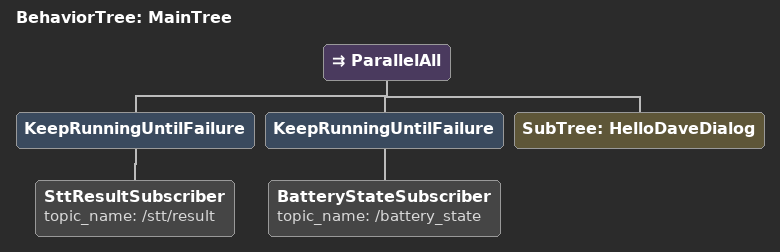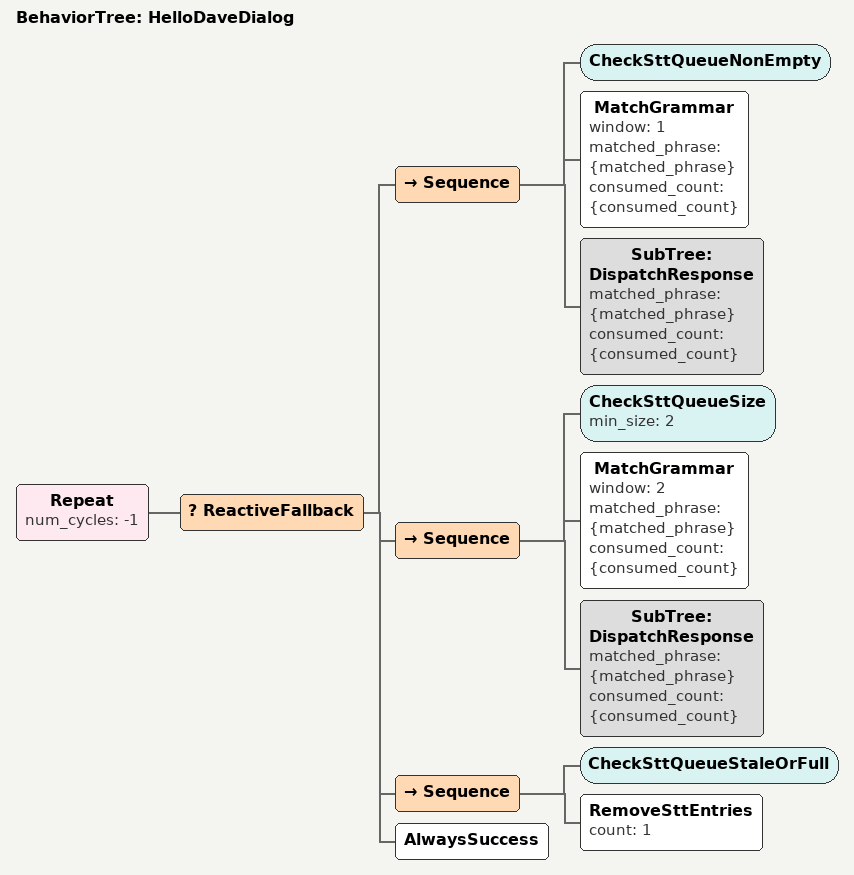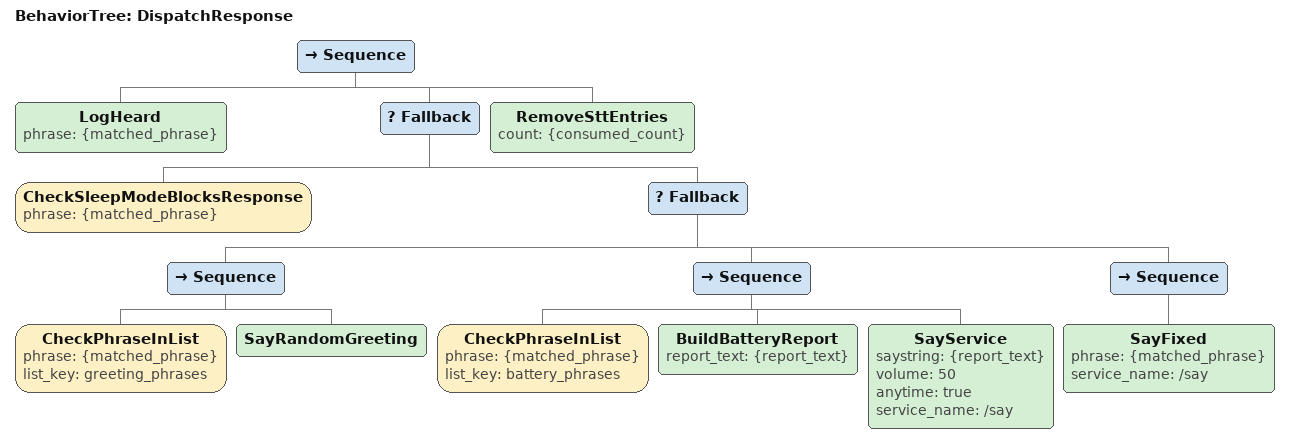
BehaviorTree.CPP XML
<?xml version="1.0"?>
<root BTCPP_format="4" main_tree_to_execute="MainTree">

  <BehaviorTree ID="MainTree">
    <ParallelAll>

      <KeepRunningUntilFailure>
        <SttResultSubscriber topic_name="/stt/result"/>
      </KeepRunningUntilFailure>

      <KeepRunningUntilFailure>
        <BatteryStateSubscriber topic_name="/battery_state"/>
      </KeepRunningUntilFailure>

      <SubTree ID="HelloDaveDialog"/>

    </ParallelAll>
  </BehaviorTree>

  <BehaviorTree ID="HelloDaveDialog">
    <Repeat num_cycles="-1">
      <ReactiveFallback>

        <!-- Branch 1: single newest entry -->
        <Sequence>
          <CheckSttQueueNonEmpty/>
          <MatchGrammar window="1"
                        matched_phrase="{matched_phrase}"
                        consumed_count="{consumed_count}"/>
          <SubTree ID="DispatchResponse"
                   matched_phrase="{matched_phrase}"
                   consumed_count="{consumed_count}"/>
        </Sequence>

        <!-- Branch 2: oldest pair (split phrase) -->
        <Sequence>
          <CheckSttQueueSize min_size="2"/>
          <MatchGrammar window="2"
                        matched_phrase="{matched_phrase}"
                        consumed_count="{consumed_count}"/>
          <SubTree ID="DispatchResponse"
                   matched_phrase="{matched_phrase}"
                   consumed_count="{consumed_count}"/>
        </Sequence>

        <!-- Branch 3: nothing matched -> discard stale/full entry -->
        <Sequence>
          <CheckSttQueueStaleOrFull/>
          <RemoveSttEntries count="1"/>
        </Sequence>

        <!-- Branch 4: nothing to do -->
        <AlwaysSuccess/>

      </ReactiveFallback>
    </Repeat>
  </BehaviorTree>

  <BehaviorTree ID="DispatchResponse">
    <Sequence>

      <LogHeard phrase="{matched_phrase}"/>

      <Fallback>

        <!-- Asleep and not "wake up dave": suppress response, but the
             phrase has already been logged above. -->
        <CheckSleepModeBlocksResponse phrase="{matched_phrase}"/>

        <!-- Awake, or "wake up dave" while asleep: normal dispatch -->
        <Fallback>

          <!-- Greeting phrases: random anti-repeat response -->
          <Sequence>
            <CheckPhraseInList phrase="{matched_phrase}" list_key="greeting_phrases"/>
            <SayRandomGreeting/>
          </Sequence>

          <!-- Battery report: built from blackboard battery_state -->
          <Sequence>
            <CheckPhraseInList phrase="{matched_phrase}" list_key="battery_phrases"/>
            <BuildBatteryReport report_text="{report_text}"/>
            <SayService saystring="{report_text}" volume="50" anytime="true"
                         service_name="/say"/>
          </Sequence>

          <!-- Everything else: fixed phrase/response from YAML "fixed" map -->
          <Sequence>
            <SayFixed phrase="{matched_phrase}" service_name="/say"/>
          </Sequence>

        </Fallback>

      </Fallback>

      <RemoveSttEntries count="{consumed_count}"/>

    </Sequence>
  </BehaviorTree>

</root>
